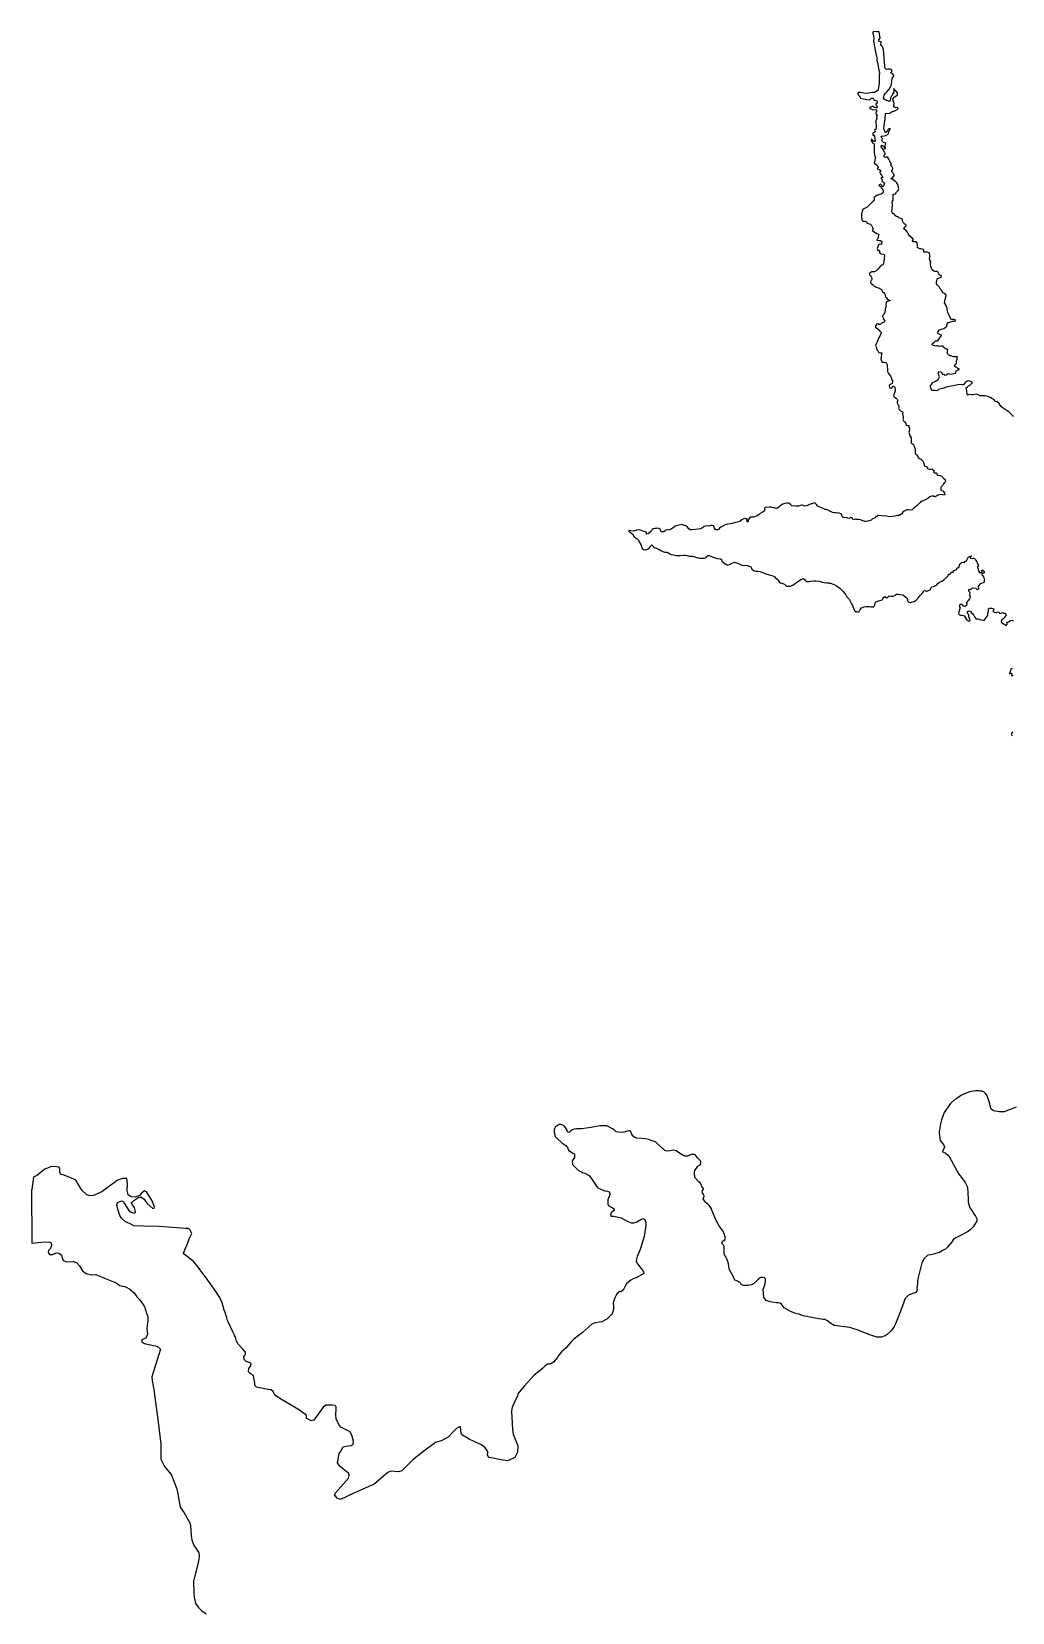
# Model space of a CAD drawing. Header units: inches. Extents: x 1341578 to 1502124, y 557203 to 748561.
# Drawn here: x 1490109 to 1492947, y 612898 to 617477 of the extents above; entities that cross this region are included whole.
import ezdxf

# ---------------------------------------------------------------- set-up
doc = ezdxf.new("R2010")
doc.units = ezdxf.units.IN
doc.header["$MEASUREMENT"] = 0
doc.layers.add('Zipcode', color=7, linetype='Continuous')

msp = doc.modelspace()

# ---------------------------------------------------------------- linework, layer by layer
at = {"layer": 'Zipcode'}
for points in [[(1492951, 616361.8), (1492942.8, 616370), (1492937.3, 616375.2), (1492932.5, 616378.8), (1492921.1, 616386), (1492916, 616390.3), (1492912.1, 616394.9), (1492909.3, 616399.6), (1492903.5, 616404.1), (1492899, 616405.5), (1492893.7, 616411), (1492888, 616414.2), (1492884.4, 616417.1), (1492876.2, 616420.2), (1492868.5, 616421.6), (1492864.8, 616422.1), (1492860.3, 616421.7), (1492855.8, 616421.8), (1492853.6, 616421.9), (1492852.9, 616422), (1492851, 616423.7), (1492844, 616426.2), (1492843.9, 616426.3), (1492843.4, 616426.2), (1492833.3, 616424.9), (1492829.9, 616424.8), (1492826.7, 616425.9), (1492820.7, 616424.4), (1492818, 616423.5), (1492817.3, 616426.1), (1492817.3, 616426.2), (1492817, 616427.1), (1492815.8, 616435.2), (1492815.6, 616436.3), (1492813.9, 616444.7), (1492813.7, 616445.4), (1492817.1, 616448.3), (1492820.2, 616450.5), (1492824.3, 616452.6), (1492826.9, 616455.6), (1492828.3, 616456.2), (1492831.5, 616457.7), (1492831.3, 616460.8), (1492829.1, 616462.1), (1492824, 616464.3), (1492822.7, 616464.5), (1492818.3, 616465.2), (1492818.2, 616465.2), (1492814.2, 616463.2), (1492810, 616459.5), (1492809.4, 616458.8), (1492805.8, 616454.1), (1492802.3, 616453.7), (1492793.4, 616454.4), (1492777.1, 616451), (1492765.3, 616448.6), (1492755.4, 616446.6), (1492748.7, 616444.3), (1492741.7, 616441.9), (1492734, 616439.8), (1492732.8, 616437.9), (1492729, 616436.5), (1492723.8, 616437.2), (1492720.9, 616437.6), (1492717.2, 616436.9), (1492715.5, 616436.9), (1492714.2, 616436.9), (1492712.3, 616442), (1492710, 616447.7), (1492710.7, 616451.6), (1492713.1, 616455), (1492716.2, 616459.3), (1492716.9, 616460.3), (1492723.3, 616463.5), (1492732.4, 616469.4), (1492734, 616471.2), (1492736.1, 616476.7), (1492734.1, 616482.7), (1492733, 616486.4), (1492733.2, 616489.6), (1492735.9, 616492), (1492742.4, 616490.5), (1492744, 616485.9), (1492744.8, 616483.2), (1492748.8, 616484.2), (1492751.9, 616481.4), (1492756, 616482.3), (1492758.8, 616484.8), (1492762.6, 616486.2), (1492765.8, 616485.1), (1492766.4, 616485), (1492773.4, 616485.1), (1492783.3, 616487.2), (1492783.8, 616490.7), (1492784.7, 616494.2), (1492790.3, 616496.9), (1492793.2, 616498), (1492793.3, 616499.5), (1492793.3, 616499.7), (1492790.6, 616499.9), (1492788.9, 616501.5), (1492788.6, 616503.1), (1492783.8, 616504.7), (1492779.9, 616507.7), (1492782.3, 616512.5), (1492785.8, 616514.8), (1492786.1, 616517), (1492785.7, 616522.3), (1492787.3, 616527.7), (1492788.1, 616534.1), (1492788.2, 616535), (1492786.9, 616535), (1492776.8, 616534.7), (1492769, 616537.3), (1492766.6, 616538.1), (1492766, 616538.3), (1492762.8, 616539.8), (1492762, 616541.6), (1492759.2, 616545.7), (1492758.6, 616547.5), (1492758.7, 616547.8), (1492759.2, 616549.8), (1492759.4, 616550.8), (1492760.3, 616556.3), (1492757.6, 616557.4), (1492757.1, 616557.6), (1492753.6, 616558.4), (1492750.3, 616562), (1492748.2, 616565.2), (1492744.9, 616566), (1492742.2, 616566), (1492741.4, 616565.7), (1492737.7, 616564.4), (1492734.1, 616565.9), (1492731, 616566.5), (1492727.5, 616566.6), (1492724.8, 616565.6), (1492722.6, 616566.3), (1492719.6, 616567.9), (1492714.9, 616569.5), (1492715.9, 616573), (1492719.9, 616576), (1492723, 616579.6), (1492724.4, 616581.2), (1492732, 616581.4), (1492734.1, 616586), (1492736.7, 616589.2), (1492739.6, 616592.3), (1492740.6, 616593.7), (1492742.5, 616596.5), (1492742.5, 616597.7), (1492737.7, 616599.6), (1492732.2, 616601), (1492731.3, 616603.5), (1492733.1, 616608.6), (1492736.7, 616612.9), (1492742.5, 616615.4), (1492748.7, 616617.2), (1492753.3, 616620.1), (1492756.3, 616621.3), (1492758.2, 616624.5), (1492758.7, 616630), (1492759.6, 616632.9), (1492759.8, 616633.6), (1492761.8, 616634), (1492764, 616634.4), (1492769.4, 616635.9), (1492773.9, 616638), (1492780.7, 616638), (1492783.1, 616638.8), (1492783.3, 616641.2), (1492777.6, 616643), (1492772.1, 616642.6), (1492769.5, 616643.5), (1492767.4, 616649), (1492763.4, 616657.6), (1492760.6, 616663.1), (1492759.5, 616667.1), (1492758.7, 616672.9), (1492758.8, 616676), (1492757.2, 616680.7), (1492756.1, 616683.2), (1492751, 616691.2), (1492751.8, 616695.9), (1492753.2, 616701.8), (1492755.3, 616708.5), (1492755.6, 616711.4), (1492755.7, 616713.1), (1492755, 616714.1), (1492751.7, 616718.1), (1492750.5, 616718.6), (1492745.6, 616720.7), (1492742.9, 616726.6), (1492738.7, 616732.2), (1492735.5, 616737.1), (1492734, 616738.5), (1492732.4, 616740.1), (1492729.9, 616742.9), (1492727.4, 616746.1), (1492727.6, 616748.9), (1492727.9, 616751), (1492728.1, 616752.7), (1492728.5, 616754.5), (1492729.4, 616759.8), (1492730.3, 616761.4), (1492732.6, 616762.3), (1492733.5, 616762.6), (1492738.2, 616764.6), (1492742.2, 616767), (1492741.1, 616769.9), (1492737.8, 616771.4), (1492736.6, 616772.1), (1492735.9, 616772.5), (1492734.7, 616774.2), (1492733.2, 616777.2), (1492731.5, 616780.6), (1492729.6, 616782.2), (1492726.6, 616782.1), (1492722.8, 616781.9), (1492719.4, 616783.6), (1492715.7, 616786.7), (1492713.2, 616791.8), (1492711.3, 616797.1), (1492710.7, 616800.9), (1492710.9, 616805.2), (1492711.6, 616809.9), (1492709.7, 616812.8), (1492707.9, 616818.2), (1492708.8, 616823.3), (1492708.3, 616830.5), (1492708, 616833.9), (1492706.6, 616836), (1492706.3, 616836.1), (1492701.4, 616837.8), (1492696.1, 616837.7), (1492692.4, 616838.1), (1492691.4, 616839.1), (1492690.9, 616842.8), (1492690.4, 616846), (1492682.6, 616847.3), (1492679.2, 616847.9), (1492676.7, 616848.2), (1492675.2, 616850.3), (1492672.9, 616851.3), (1492673, 616855.8), (1492671.5, 616864.8), (1492668, 616868), (1492664, 616867.6), (1492660.7, 616867.5), (1492657.9, 616870.7), (1492659.5, 616874), (1492660.9, 616874.9), (1492657.9, 616877.3), (1492651.1, 616884.1), (1492648.5, 616886.8), (1492646.4, 616890), (1492645.9, 616891), (1492643.4, 616896.2), (1492638, 616902.6), (1492637.9, 616902.6), (1492635.7, 616903.2), (1492634.3, 616904.7), (1492633.7, 616907.1), (1492634.9, 616908.4), (1492637.5, 616911.4), (1492639.6, 616914.5), (1492639.1, 616916.9), (1492636.2, 616919.5), (1492633.5, 616922), (1492631, 616923.9), (1492629.4, 616927.6), (1492629.1, 616932), (1492629, 616933.1), (1492626.5, 616934.6), (1492623.8, 616935.6), (1492621.7, 616936.5), (1492618, 616937.2), (1492616.5, 616940.6), (1492612.3, 616940.8), (1492609.2, 616943.2), (1492607.5, 616946.5), (1492606.6, 616948.2), (1492604.1, 616948.6), (1492602.2, 616948.9), (1492600.2, 616951.6), (1492598.5, 616955.7), (1492599.7, 616961.6), (1492600.1, 616975.7), (1492599.1, 616984.2), (1492602.1, 616988.2), (1492602.6, 616988.9), (1492602.8, 616991.2), (1492602.3, 616995.2), (1492602, 616997.7), (1492602.6, 617005.8), (1492603, 617005.8), (1492608.9, 617006.5), (1492611.2, 617009.8), (1492612.4, 617011.3), (1492616.6, 617017), (1492617.7, 617019.7), (1492618.6, 617022), (1492617.8, 617025.6), (1492615.8, 617034), (1492612.8, 617038.5), (1492609.8, 617041.3), (1492607.7, 617044), (1492603.4, 617048), (1492599.8, 617049.3), (1492598.2, 617049.6), (1492596.8, 617050), (1492596.4, 617051.8), (1492598.4, 617052.9), (1492601.5, 617054.5), (1492605.5, 617059.7), (1492605.4, 617062.5), (1492603.1, 617063.9), (1492601, 617067.8), (1492599.5, 617069.8), (1492598.9, 617070.7), (1492598.8, 617074), (1492600.4, 617076.9), (1492601.3, 617081), (1492599.2, 617085), (1492596.5, 617088), (1492594.7, 617090), (1492596, 617091.2), (1492597.8, 617093.1), (1492596.1, 617095.9), (1492594.9, 617097.4), (1492592.9, 617100.2), (1492592.4, 617101.4), (1492590, 617107.4), (1492586.5, 617111.9), (1492584.2, 617113.6), (1492582.3, 617113.4), (1492582.2, 617113.4), (1492580.7, 617112), (1492577.8, 617112.8), (1492576.5, 617114.2), (1492576.6, 617116), (1492576.7, 617117.2), (1492579.3, 617123.6), (1492578.7, 617127.2), (1492576.5, 617128.6), (1492575.5, 617131.5), (1492573, 617135.2), (1492570.3, 617139.4), (1492567.2, 617142.6), (1492568.7, 617147.6), (1492571.5, 617147.3), (1492577.6, 617143.4), (1492576.8, 617138.6), (1492577.4, 617137.2), (1492580, 617139.4), (1492579.6, 617146), (1492581.6, 617153.7), (1492574.4, 617155.6), (1492571.4, 617158.1), (1492569, 617161.5), (1492569.9, 617162.8), (1492571.7, 617166.4), (1492570.3, 617167), (1492569.3, 617169.4), (1492568.1, 617173.8), (1492577.5, 617174.9), (1492580.5, 617175.5), (1492586.2, 617178.8), (1492589.1, 617181.7), (1492590, 617186.2), (1492594.2, 617195.9), (1492590, 617195), (1492587.2, 617192.7), (1492585.9, 617188.9), (1492583.1, 617186.5), (1492580.8, 617184.2), (1492579.7, 617184.3), (1492578, 617188.9), (1492575.2, 617195.1), (1492576, 617205.1), (1492579.5, 617224.6), (1492580.4, 617239.5), (1492584.5, 617240.5), (1492591.6, 617239.5), (1492594, 617240.2), (1492596.2, 617243.3), (1492601.7, 617246.6), (1492605.1, 617246.8), (1492609.4, 617247.9), (1492615.5, 617252.4), (1492617, 617255.1), (1492615.2, 617257.1), (1492610.5, 617256.4), (1492606.4, 617257.6), (1492603.1, 617260.3), (1492604.1, 617263.9), (1492605.2, 617269), (1492604.8, 617273.3), (1492602.8, 617276.5), (1492601.4, 617280.7), (1492605.2, 617286.7), (1492609.7, 617290.1), (1492614.6, 617294), (1492615, 617299.5), (1492611.4, 617304.7), (1492603.6, 617311.7), (1492603.9, 617306), (1492604.2, 617301.5), (1492600.9, 617296.2), (1492599.5, 617291.4), (1492596.7, 617288.5), (1492595.1, 617283.1), (1492593.4, 617278), (1492592, 617275.8), (1492589, 617274.5), (1492586.1, 617276.8), (1492583.2, 617277.7), (1492578.9, 617278.7), (1492576.4, 617281.1), (1492574.3, 617283.8), (1492575.2, 617288.3), (1492576.8, 617293), (1492579.7, 617297.6), (1492584.7, 617303.5), (1492591.1, 617309.9), (1492596.5, 617321.1), (1492598.7, 617332.7), (1492599.7, 617340.5), (1492603.9, 617347.9), (1492604.2, 617350), (1492601.8, 617353.3), (1492598.9, 617355.4), (1492595.8, 617357.8), (1492596, 617358.6), (1492598.3, 617360.8), (1492599.3, 617362.9), (1492597.2, 617366.2), (1492594.1, 617367.9), (1492593.3, 617367.9), (1492590.2, 617368), (1492587.3, 617368), (1492583.2, 617367.4), (1492580.9, 617367.7), (1492579.6, 617369.9), (1492578.4, 617377.7), (1492576.1, 617399.3), (1492575.5, 617415.4), (1492574.1, 617424.2), (1492572.2, 617431), (1492570.5, 617434.5), (1492568.5, 617436.1), (1492566.7, 617437.7), (1492566.8, 617442.9), (1492568.5, 617447.1), (1492562.2, 617448.6), (1492560.6, 617449.2), (1492561.1, 617453.1), (1492564.7, 617458.1), (1492564.2, 617464.1), (1492561.8, 617476.4), (1492555.2, 617476.6), (1492546.8, 617476.8), (1492544.8, 617475.7), (1492543.3, 617473), (1492543.9, 617471.6), (1492544.2, 617468.1), (1492545.6, 617463.6), (1492546.1, 617458.1), (1492545.8, 617450.4), (1492549.2, 617428.3), (1492552.6, 617413.7), (1492555.4, 617400.9), (1492556, 617398.6), (1492555.5, 617396.6), (1492555, 617393), (1492556.7, 617386.9), (1492561.5, 617360.6), (1492563.4, 617356), (1492562.3, 617352.7), (1492561.8, 617346.8), (1492561.7, 617340.6), (1492561.7, 617327.1), (1492560.2, 617317), (1492560, 617316), (1492558.8, 617309.4), (1492555.9, 617305), (1492548.6, 617300.5), (1492542, 617300), (1492525.3, 617297.4), (1492517.9, 617298.9), (1492508.1, 617300.8), (1492501.7, 617300.9), (1492500.4, 617297.9), (1492499.7, 617296.1), (1492501.6, 617293), (1492504.5, 617291.2), (1492507.2, 617286.1), (1492508.1, 617283.8), (1492516.5, 617281.6), (1492521.9, 617281.3), (1492525, 617279.8), (1492534.6, 617279.1), (1492535.9, 617279.9), (1492539.3, 617284.3), (1492543.8, 617283.9), (1492545.1, 617281.6), (1492546.8, 617278.2), (1492548.8, 617278.1), (1492555.2, 617276.1), (1492556.5, 617274.2), (1492556.1, 617269.9), (1492552.5, 617267.7), (1492552.6, 617264.4), (1492554.9, 617261.6), (1492556.4, 617258.7), (1492554.6, 617256.2), (1492551.7, 617256.3), (1492548.2, 617257), (1492543.5, 617259.4), (1492541.3, 617260.6), (1492539.5, 617258.9), (1492537.5, 617257.6), (1492535, 617257.7), (1492533.8, 617255.6), (1492534.6, 617254.3), (1492537.4, 617253.2), (1492541.9, 617251), (1492545.1, 617250.3), (1492550, 617251.2), (1492554.7, 617249.8), (1492554.1, 617246), (1492552.2, 617241.7), (1492553.4, 617236.6), (1492554.8, 617236.3), (1492556.1, 617233.2), (1492554.3, 617231.9), (1492554.7, 617228.6), (1492554, 617227), (1492554.2, 617224.4), (1492553.9, 617221.3), (1492552.7, 617219.6), (1492552.2, 617212.3), (1492553.2, 617205.2), (1492553.1, 617199), (1492552.1, 617193.4), (1492550.2, 617193.6), (1492549, 617193), (1492548.1, 617190.1), (1492549.3, 617188.9), (1492550.5, 617187.6), (1492550, 617186.3), (1492547.6, 617185), (1492546, 617183.2), (1492543.2, 617182.4), (1492543.6, 617176.9), (1492546.1, 617177.3), (1492547.9, 617174.3), (1492549.5, 617167.5), (1492550.6, 617159.9), (1492549.3, 617158.2), (1492545.2, 617158.3), (1492544.9, 617160.4), (1492539.6, 617166), (1492538.6, 617160.6), (1492538.4, 617159.3), (1492540.9, 617159.7), (1492542.8, 617155.4), (1492543.8, 617153.3), (1492546.2, 617152.5), (1492547.3, 617148), (1492547.1, 617142.5), (1492547, 617134.7), (1492547.1, 617124.7), (1492548.3, 617120.5), (1492549, 617116.4), (1492551.2, 617110.1), (1492550.1, 617107.9), (1492548.9, 617106), (1492548.9, 617102.2), (1492547.9, 617099.6), (1492547.6, 617098.8), (1492548.4, 617095.7), (1492553.7, 617090.6), (1492557.7, 617086.8), (1492558.5, 617084.1), (1492558.5, 617081.8), (1492556.3, 617080.4), (1492556.8, 617079.5), (1492557.8, 617078.7), (1492562.1, 617077.6), (1492563.1, 617077.4), (1492566.4, 617071.5), (1492563.9, 617070.6), (1492564, 617068.8), (1492565.3, 617064.7), (1492567.6, 617062.1), (1492571, 617059), (1492572.7, 617055.5), (1492570.6, 617053.9), (1492568, 617053.9), (1492567.2, 617051.6), (1492570.1, 617048.5), (1492569.5, 617043.1), (1492573.3, 617041.6), (1492576.9, 617037.6), (1492575.4, 617031.7), (1492574.1, 617028.8), (1492572.5, 617027.2), (1492569.8, 617030.6), (1492565.8, 617034.9), (1492560.9, 617032.9), (1492561.4, 617030.6), (1492565.1, 617029.1), (1492567, 617026.9), (1492569.1, 617023), (1492572.9, 617018.6), (1492573.4, 617015.8), (1492574.2, 617013.8), (1492573.1, 617011.6), (1492570.3, 617008), (1492567.5, 617005.7), (1492563.7, 617005.4), (1492557.9, 617003), (1492557.1, 617002.6), (1492548.9, 616998), (1492546.9, 616995.1), (1492547.3, 616993.2), (1492547.7, 616991.5), (1492547.4, 616988.4), (1492546.6, 616986.3), (1492543.9, 616984.7), (1492539.7, 616981.3), (1492534, 616975.1), (1492527.2, 616968.7), (1492525.4, 616967.1), (1492523, 616966), (1492514, 616961.9), (1492513.8, 616958.5), (1492513.7, 616956.8), (1492513, 616956.2), (1492512.6, 616955.8), (1492511.4, 616953.4), (1492510.8, 616949.4), (1492510.8, 616949.1), (1492511.2, 616939.3), (1492511.8, 616932.9), (1492512.5, 616929.1), (1492512.7, 616928.3), (1492515.1, 616927.9), (1492517.6, 616928), (1492521.3, 616928.1), (1492525, 616926.1), (1492526.5, 616923.6), (1492530.4, 616921.4), (1492533.1, 616920.4), (1492536.8, 616919.3), (1492538.5, 616916.7), (1492543, 616909.6), (1492544.3, 616904.4), (1492543.3, 616902.8), (1492542.8, 616902.1), (1492542.6, 616900.1), (1492543.1, 616898.4), (1492545, 616897.8), (1492545.8, 616897.5), (1492549.9, 616894.9), (1492554.7, 616892.3), (1492559.5, 616890.5), (1492560.4, 616886), (1492559.3, 616882.1), (1492559.1, 616881.5), (1492558.8, 616880.9), (1492557.1, 616877), (1492555.8, 616874.2), (1492555.6, 616874), (1492556.5, 616872), (1492560.1, 616872.5), (1492562.4, 616872), (1492565.7, 616871.4), (1492569.4, 616868.5), (1492568.7, 616864.3), (1492568.3, 616861.5), (1492565.5, 616860.2), (1492563.7, 616861), (1492559.7, 616859), (1492557.7, 616853.2), (1492556.3, 616848.1), (1492557.7, 616842.5), (1492559.9, 616843.1), (1492561.2, 616843.4), (1492564.1, 616840.4), (1492563.1, 616838.7), (1492562.4, 616837.7), (1492563.9, 616834.7), (1492567.7, 616832.9), (1492573.8, 616832.5), (1492577.2, 616830.4), (1492577.6, 616828), (1492576.5, 616819.3), (1492575.5, 616812), (1492574.7, 616805.3), (1492572.7, 616801.1), (1492569.7, 616800.1), (1492564.5, 616796.9), (1492564.4, 616796.9), (1492558.2, 616788.3), (1492558, 616788), (1492554.8, 616785.2), (1492548.8, 616781.1), (1492545.7, 616781), (1492540.6, 616781.1), (1492536.2, 616777.8), (1492535.3, 616777.4), (1492532.5, 616776.2), (1492533.6, 616772.7), (1492535.2, 616771.8), (1492536.9, 616770.8), (1492538.5, 616766.3), (1492540.3, 616762.6), (1492540.6, 616759.2), (1492539.6, 616757.3), (1492538, 616754.5), (1492536.5, 616751.4), (1492536.7, 616751), (1492539.1, 616746.8), (1492542.9, 616744.4), (1492544.8, 616743.1), (1492546, 616741.6), (1492546.4, 616741.1), (1492547.5, 616739.8), (1492551, 616737.4), (1492557.1, 616735.9), (1492561.9, 616733.5), (1492568.9, 616729.4), (1492570.8, 616725), (1492571.4, 616722.4), (1492573.8, 616721.4), (1492575.5, 616720.7), (1492577.5, 616718.1), (1492578.9, 616713.9), (1492579.2, 616712), (1492579.9, 616708.4), (1492583, 616705.4), (1492586.2, 616700.6), (1492590.1, 616700.1), (1492593.6, 616699.3), (1492593.8, 616697.9), (1492585.7, 616694.6), (1492585.4, 616694.5), (1492581.9, 616692.4), (1492581.7, 616691), (1492581.6, 616690.1), (1492581.3, 616688.2), (1492581.5, 616686), (1492581.9, 616682.4), (1492579.8, 616676.6), (1492578.8, 616673.4), (1492578.9, 616668.6), (1492578.5, 616663.9), (1492575, 616657.7), (1492572, 616653.1), (1492572.9, 616649.3), (1492573.1, 616646.3), (1492575, 616642.8), (1492576, 616641.9), (1492578, 616640.3), (1492576.6, 616635.3), (1492573.5, 616634.4), (1492570.4, 616633.1), (1492567.3, 616630.4), (1492563.5, 616628.6), (1492560.8, 616628.6), (1492557.7, 616630.8), (1492557, 616631.3), (1492555.4, 616629.7), (1492553.9, 616628.2), (1492553.5, 616627.8), (1492550.8, 616624.3), (1492551.2, 616620.8), (1492555.5, 616617.6), (1492556.3, 616617.1), (1492559.1, 616615.1), (1492561.7, 616611.5), (1492564.9, 616608.7), (1492567.4, 616606.7), (1492567.2, 616604.2), (1492564.1, 616594.3), (1492560.4, 616588.5), (1492556, 616578.4), (1492553, 616572.8), (1492551.7, 616567.9), (1492553.1, 616563.4), (1492553.9, 616558.5), (1492556, 616554), (1492558.9, 616551.3), (1492559.6, 616546.9), (1492564.3, 616546.7), (1492569.4, 616546.4), (1492568.9, 616542.8), (1492568.1, 616535.2), (1492567.9, 616533.9), (1492567.1, 616529), (1492568.3, 616523.4), (1492570.7, 616519.5), (1492576.1, 616519.1), (1492580.8, 616518.1), (1492583.5, 616515.1), (1492584.9, 616511.2), (1492585.5, 616507.3), (1492586, 616500.5), (1492586.3, 616491.9), (1492588.6, 616486.6), (1492592.4, 616481.7), (1492595.7, 616477.4), (1492598.2, 616468.1), (1492600.5, 616465.4), (1492600.1, 616461.4), (1492599.2, 616457.9), (1492595.7, 616455.9), (1492592.1, 616454), (1492590.6, 616450.6), (1492591.6, 616446.9), (1492593.2, 616444.9), (1492596.3, 616444), (1492599.1, 616446.2), (1492601, 616449.1), (1492601.3, 616449.6), (1492604.8, 616449.8), (1492607, 616446.8), (1492607.9, 616439.5), (1492608.4, 616435.6), (1492606.7, 616430.8), (1492604.1, 616424.9), (1492603.7, 616421.2), (1492606, 616417.6), (1492610.7, 616414.9), (1492613.8, 616412.2), (1492615.3, 616410), (1492614.4, 616401.3), (1492614.9, 616398), (1492618.3, 616395.1), (1492619.1, 616391.5), (1492618.5, 616388.2), (1492617.9, 616386), (1492619.4, 616382), (1492620.6, 616380.9), (1492624, 616378.8), (1492629.6, 616375.7), (1492630.6, 616375.1), (1492629.7, 616369.5), (1492631.1, 616361.1), (1492631.8, 616357), (1492631.2, 616355.5), (1492630.1, 616353), (1492632.5, 616349.6), (1492634.7, 616347.9), (1492636.6, 616346.5), (1492639.1, 616342.1), (1492639.5, 616338.8), (1492639.8, 616337), (1492641.2, 616336.7), (1492644.8, 616336), (1492648.3, 616336.3), (1492648.1, 616335.1), (1492647.1, 616333.4), (1492648.9, 616330.3), (1492650, 616325.2), (1492648.8, 616318.9), (1492648.1, 616315.3), (1492648.4, 616313.3), (1492649.7, 616311.1), (1492649.9, 616308.2), (1492651.7, 616305.2), (1492654.9, 616300.3), (1492654.4, 616296.5), (1492654.9, 616287.8), (1492654.5, 616285.7), (1492657.2, 616282.5), (1492661.6, 616281.3), (1492661.9, 616277.3), (1492665.2, 616270.3), (1492665.7, 616265.6), (1492666.3, 616260.1), (1492665.7, 616257.2), (1492666.2, 616254.5), (1492669.6, 616252.1), (1492670.9, 616250), (1492674, 616246.1), (1492675, 616243.3), (1492675.1, 616242.9), (1492680.1, 616239.3), (1492684.1, 616237.2), (1492685.5, 616235.8), (1492689.7, 616231.7), (1492692.7, 616219.2), (1492695.1, 616218.3), (1492698, 616217.3), (1492701.3, 616215), (1492701.2, 616213), (1492701.2, 616211.5), (1492707.9, 616209.8), (1492708.2, 616209.7), (1492710.8, 616209.6), (1492714.5, 616210), (1492717.9, 616206.7), (1492720.3, 616206.1), (1492722.1, 616204.3), (1492720.5, 616202.7), (1492718.9, 616201), (1492721.4, 616198.6), (1492723.7, 616199.1), (1492725.3, 616199.1), (1492726.5, 616199.1), (1492728.9, 616197.1), (1492729, 616195.3), (1492729.1, 616194.3), (1492730.9, 616192.2), (1492732.3, 616191.6), (1492737.1, 616191.3), (1492738.4, 616191.2), (1492742.7, 616189.3), (1492746.5, 616185.7), (1492749.5, 616182.3), (1492753, 616179.2), (1492753.2, 616177.5), (1492753.4, 616176.1), (1492753.4, 616174.7), (1492752.3, 616171.2), (1492750.4, 616169.9), (1492748.3, 616166.9), (1492746.9, 616164.1), (1492740.7, 616157.4), (1492740.3, 616149.3), (1492742.6, 616147.5), (1492746.9, 616145.7), (1492749, 616142.6), (1492751.1, 616139.6), (1492752.1, 616135.8), (1492750.7, 616133.8), (1492745.4, 616134.8), (1492740.5, 616135.8), (1492734.3, 616134.6), (1492733.3, 616134.4), (1492729.5, 616133.3), (1492724.9, 616129.4), (1492721.8, 616130.1), (1492720.2, 616130.4), (1492718.2, 616131.9), (1492715.1, 616131.4), (1492713.4, 616131.1), (1492708.3, 616128.9), (1492702.8, 616124.8), (1492693.5, 616119.5), (1492686.7, 616117), (1492682.4, 616115.5), (1492680.2, 616113.3), (1492671.5, 616104.5), (1492662.4, 616096.6), (1492657.6, 616091.2), (1492652.2, 616090.5), (1492647.1, 616091.5), (1492642.3, 616091.5), (1492633.8, 616088), (1492629.9, 616084.7), (1492627.3, 616079.8), (1492619.9, 616075.5), (1492617.1, 616075.5), (1492614.8, 616075.2), (1492606.8, 616072.9), (1492592.2, 616071.6), (1492583.9, 616073.1), (1492583.6, 616073.1), (1492583.5, 616073.1), (1492568.5, 616074.6), (1492557.9, 616075), (1492550, 616068.4), (1492541.9, 616064.2), (1492538.3, 616061.3), (1492529.1, 616059), (1492522.8, 616057.7), (1492520.7, 616057.6), (1492517.5, 616058.5), (1492510.2, 616061.8), (1492507.5, 616063), (1492502.1, 616063.3), (1492499.7, 616063.4), (1492495, 616063.8), (1492492.8, 616064.3), (1492486.9, 616062.9), (1492484.5, 616066.5), (1492481.9, 616068.8), (1492478.9, 616069.8), (1492477.3, 616067.9), (1492475.2, 616066.7), (1492471.5, 616067.2), (1492468.5, 616068.4), (1492459.6, 616069), (1492456.6, 616069.7), (1492454.7, 616073.1), (1492453.1, 616079), (1492453, 616079.5), (1492446.3, 616081.6), (1492445.9, 616081.6), (1492437.2, 616082.6), (1492432.2, 616083.1), (1492427.8, 616084.2), (1492423.2, 616085.5), (1492418.9, 616087.4), (1492418, 616088.1), (1492416, 616089.7), (1492411.6, 616092.1), (1492409.3, 616092.8), (1492405.5, 616092.8), (1492397.8, 616096.9), (1492388.6, 616100.2), (1492382.6, 616103), (1492382.1, 616103.9), (1492380.4, 616107.4), (1492376.9, 616111.3), (1492373.5, 616111.9), (1492367.5, 616109), (1492365, 616108.8), (1492360.2, 616106.7), (1492357.4, 616105.5), (1492351.4, 616103.2), (1492345, 616102.5), (1492341.9, 616104), (1492338.9, 616105.4), (1492336.9, 616104.9), (1492328.2, 616102.6), (1492319.6, 616102), (1492309.1, 616102.9), (1492305.9, 616106), (1492303.7, 616109.7), (1492299.6, 616110.9), (1492294.1, 616110.6), (1492287.7, 616109.5), (1492283.3, 616108), (1492278.5, 616104.9), (1492273.4, 616101.7), (1492267.6, 616096.5), (1492263.4, 616095.2), (1492263.4, 616095.2), (1492257.8, 616097.7), (1492256.3, 616097.9), (1492251.6, 616098.6), (1492249.9, 616098.9), (1492245.1, 616099.5), (1492238.4, 616098.1), (1492233.1, 616099), (1492230.2, 616096.9), (1492230.4, 616095.5), (1492230.8, 616093.8), (1492228.6, 616088), (1492224.4, 616085), (1492217.6, 616081.2), (1492213.8, 616076.9), (1492208.6, 616073.9), (1492199.4, 616070.6), (1492195, 616070.2), (1492191.7, 616070.8), (1492189.7, 616070.8), (1492187.7, 616069.6), (1492184.4, 616065), (1492181.3, 616063.8), (1492182.9, 616059.2), (1492183, 616057.5), (1492180.6, 616055.8), (1492177.6, 616065.2), (1492173.4, 616066.4), (1492170.1, 616065.9), (1492165.1, 616063.2), (1492159.5, 616059), (1492155.9, 616056.5), (1492150.7, 616055.5), (1492145.9, 616055.2), (1492142.9, 616054.4), (1492136.8, 616052), (1492130.7, 616051.2), (1492123.2, 616050.2), (1492116.4, 616048.4), (1492108.9, 616044.4), (1492103.2, 616041.3), (1492099.8, 616038.1), (1492096.7, 616035.1), (1492094.2, 616033.7), (1492091.6, 616033.6), (1492090.4, 616034.1), (1492088.6, 616034.8), (1492084.4, 616039.5), (1492084, 616042), (1492083.8, 616043.4), (1492083.6, 616045), (1492078.7, 616046.4), (1492073.4, 616045.8), (1492068.9, 616044.1), (1492062.9, 616045.3), (1492055.1, 616043.2), (1492050.1, 616039.7), (1492044.8, 616036.2), (1492037.6, 616035.2), (1492021.3, 616033.5), (1492014.6, 616033.6), (1492011.1, 616036.8), (1492006.7, 616041.3), (1492002.3, 616045.6), (1491998.8, 616046.1), (1491997.9, 616046.2), (1491992.1, 616049.3), (1491983.4, 616047.4), (1491977.7, 616046.1), (1491971.6, 616044), (1491966, 616039.2), (1491961.2, 616036.6), (1491955, 616034), (1491951.3, 616032.7), (1491946.3, 616033.3), (1491943.3, 616032.9), (1491942.1, 616030.6), (1491938.4, 616027.9), (1491932.3, 616027.6), (1491930.4, 616030), (1491928.9, 616034.8), (1491926.9, 616035.9), (1491924.6, 616037.3), (1491918.4, 616038.1), (1491916, 616037.9), (1491912.2, 616037.6), (1491907.7, 616037), (1491904.7, 616035.2), (1491903.8, 616032.8), (1491903.2, 616030.9), (1491901, 616029.1), (1491892.9, 616022.5), (1491888.5, 616021.6), (1491888.5, 616026.8), (1491886.3, 616028.3), (1491881, 616029.2), (1491875.9, 616030.9), (1491871.2, 616032.4), (1491866.5, 616034), (1491859.5, 616033.1), (1491857.7, 616032.1), (1491851.3, 616030.3), (1491843.8, 616030.8), (1491838.9, 616031.3), (1491837.6, 616031.4), (1491837.6, 616031.3), (1491837.4, 616030), (1491841.1, 616026.6), (1491846.4, 616023), (1491848.1, 616020.9), (1491853.1, 616013.5), (1491856.1, 616011.3), (1491861, 616007.4), (1491864.9, 616003.9), (1491868.2, 615997.2), (1491871.9, 615991.2), (1491873, 615988.6), (1491874.4, 615985.1), (1491876.3, 615979.6), (1491881.1, 615977.1), (1491885.5, 615976), (1491886.8, 615976.2), (1491888.8, 615976.5), (1491893.9, 615978.5), (1491901.3, 615986.4), (1491903, 615990.6), (1491905.1, 615990), (1491906.7, 615986.2), (1491910.1, 615982.2), (1491912.5, 615981.7), (1491918.2, 615981), (1491921.7, 615978.9), (1491924.4, 615977.1), (1491925.8, 615976.3), (1491930.4, 615974), (1491935.4, 615971.1), (1491941.8, 615969), (1491947.2, 615969.2), (1491949.8, 615968.1), (1491954, 615965.6), (1491960, 615962.4), (1491967, 615961.3), (1491974.7, 615959.7), (1491985.7, 615959.1), (1491995.1, 615960.8), (1491999.9, 615960.8), (1492005, 615959.6), (1492012.1, 615957.1), (1492015.8, 615957.5), (1492021.2, 615957.8), (1492025.7, 615956.1), (1492033.6, 615953.6), (1492034.8, 615953.3), (1492041.5, 615951.7), (1492055.7, 615951.7), (1492061.5, 615953.7), (1492062.8, 615956.6), (1492066.1, 615959.8), (1492069.6, 615959.5), (1492074.5, 615957.3), (1492080.4, 615954.7), (1492088, 615952.4), (1492089.5, 615952), (1492093.1, 615951.1), (1492102.2, 615949.7), (1492105.1, 615948.1), (1492106.3, 615944.2), (1492106.5, 615943.3), (1492113.4, 615937.6), (1492113.5, 615937.5), (1492118.3, 615933.9), (1492120.3, 615932.7), (1492121.8, 615932), (1492125.9, 615932.7), (1492130.3, 615934.2), (1492131.8, 615934.9), (1492134.4, 615936), (1492138.1, 615937.8), (1492138.4, 615938), (1492142.8, 615939.6), (1492148.5, 615937.7), (1492156.3, 615934.9), (1492162.2, 615932.7), (1492168.2, 615930.5), (1492174.3, 615931), (1492174.7, 615931), (1492181.4, 615930.6), (1492184.5, 615928.9), (1492187.2, 615927.3), (1492190, 615926.3), (1492192.7, 615922.5), (1492193.1, 615920.1), (1492196.2, 615917.6), (1492198.9, 615916), (1492200.7, 615915), (1492204.7, 615913.8), (1492206.5, 615913.9), (1492210.5, 615914), (1492216.1, 615912.7), (1492222.5, 615911.1), (1492233.5, 615905.8), (1492254.2, 615900.1), (1492260.1, 615897.3), (1492262.3, 615894.7), (1492265.7, 615892.2), (1492270.2, 615887.5), (1492270.7, 615886.4), (1492272.1, 615883.5), (1492274.8, 615880.6), (1492280.4, 615879.2), (1492287.4, 615876.1), (1492291, 615873.5), (1492294, 615870.6), (1492299, 615870.4), (1492299.9, 615870.4), (1492302.8, 615870.4), (1492304.6, 615870.4), (1492311.7, 615873.4), (1492319.5, 615879.1), (1492322.9, 615881.6), (1492335.4, 615890), (1492338.5, 615891.2), (1492342.2, 615892.3), (1492345, 615891.2), (1492349, 615886.3), (1492352.9, 615884.5), (1492358.8, 615884.5), (1492363.6, 615885.1), (1492365.4, 615885.4), (1492372.9, 615885.7), (1492378.7, 615885.6), (1492389.5, 615884.8), (1492396.6, 615882.6), (1492397.6, 615882.4), (1492402.5, 615881.2), (1492409.2, 615880.2), (1492416, 615879.8), (1492418, 615879.6), (1492420.9, 615879.5), (1492428.4, 615876), (1492437.3, 615872.8), (1492448.5, 615864.4), (1492457.4, 615854.9), (1492465.2, 615845.8), (1492468.7, 615840), (1492474.3, 615833.8), (1492475.2, 615832.8), (1492482.1, 615819.1), (1492484.4, 615814.2), (1492486.9, 615808.8), (1492488.7, 615805), (1492490.6, 615800.2), (1492491.3, 615799.1), (1492492.8, 615796.9), (1492496.3, 615796.8), (1492502, 615795.7), (1492504.3, 615797.5), (1492506.6, 615802.9), (1492511, 615807.9), (1492518.7, 615810.6), (1492524.6, 615811.7), (1492528.5, 615811.7), (1492533.8, 615811.6), (1492539.1, 615811.1), (1492544.2, 615811.1), (1492547.2, 615812.9), (1492549.2, 615816.1), (1492550.5, 615822), (1492550.9, 615822.7), (1492552.2, 615825.5), (1492557.3, 615827.2), (1492560.6, 615828.3), (1492567.9, 615829.9), (1492570.1, 615831.1), (1492571.4, 615831.8), (1492572.6, 615834.3), (1492575.1, 615838.8), (1492578.6, 615840.4), (1492582, 615837.6), (1492586.7, 615837.6), (1492588.3, 615839.3), (1492590.5, 615842.7), (1492592, 615842.7), (1492596.7, 615841.2), (1492602.6, 615841.6), (1492607.4, 615843.9), (1492609.6, 615845.4), (1492612.1, 615847), (1492616.5, 615847.6), (1492622.8, 615846.1), (1492630, 615845.2), (1492633.8, 615842.4), (1492638.6, 615838.9), (1492644.1, 615833.2), (1492644.1, 615829.7), (1492644.1, 615828.6), (1492645.6, 615825.3), (1492651.2, 615823.1), (1492655, 615824.2), (1492657.3, 615824.8), (1492663.3, 615826.2), (1492668.3, 615828.9), (1492675.3, 615837.4), (1492680.8, 615843.7), (1492686.6, 615848.9), (1492689.4, 615852.7), (1492691.2, 615856.6), (1492693.2, 615857.7), (1492697.2, 615857), (1492699.3, 615856.3), (1492700.8, 615856.5), (1492701.7, 615856.6), (1492709.1, 615860.3), (1492710.3, 615861.6), (1492710.9, 615862.9), (1492712.6, 615866.9), (1492714.7, 615868.8), (1492722.3, 615870.4), (1492725.5, 615872), (1492728.3, 615873.3), (1492729.2, 615874.7), (1492731.4, 615877.9), (1492736.2, 615881.7), (1492741.5, 615884.2), (1492744.1, 615885.4), (1492749.6, 615890), (1492753.4, 615893.8), (1492755.8, 615894.8), (1492760.5, 615899.3), (1492761.8, 615901.8), (1492762.8, 615905), (1492765.1, 615904.8), (1492766.5, 615904.8), (1492768.9, 615908.3), (1492770.5, 615910.7), (1492773, 615910.9), (1492775, 615911), (1492776.6, 615911.8), (1492777.1, 615913.1), (1492776.9, 615916.2), (1492777.9, 615916.2), (1492779.4, 615915.1), (1492780.8, 615916.6), (1492784.9, 615917.7), (1492787.6, 615922), (1492788.8, 615924.2), (1492790.9, 615924.5), (1492792, 615924.7), (1492793.3, 615927.4), (1492793.7, 615928.4), (1492794.8, 615931.5), (1492796.6, 615936.5), (1492799, 615938.3), (1492799.9, 615939), (1492806.4, 615939.8), (1492807.6, 615939.9), (1492809.6, 615940.5), (1492810, 615941.7), (1492810.2, 615942.2), (1492811.4, 615942.5), (1492813.9, 615943), (1492814.6, 615944.2), (1492820, 615955.2), (1492821.1, 615955.4), (1492822.2, 615955.5), (1492823.8, 615956.5), (1492827.2, 615958.6), (1492829.6, 615957.7), (1492827, 615955.5), (1492824.9, 615953.8), (1492826.3, 615952), (1492830.6, 615950.5), (1492834.1, 615951.7), (1492835.5, 615951.5), (1492836.9, 615951.2), (1492841, 615947.5), (1492841.8, 615945.1), (1492844.2, 615941.5), (1492845.2, 615939.3), (1492846.5, 615935.9), (1492847.6, 615932.9), (1492849.2, 615930), (1492846.1, 615926.4), (1492846.4, 615925.2), (1492847.1, 615922.5), (1492849.1, 615916.7), (1492849.8, 615914.6), (1492851.8, 615910.6), (1492854.2, 615909.9), (1492855.5, 615909.5), (1492859.8, 615912), (1492859.1, 615916.5), (1492861.4, 615917.5), (1492865.3, 615914.3), (1492867.2, 615911.9), (1492865.3, 615908.7), (1492859.4, 615905.1), (1492859, 615903.3), (1492861.3, 615901.9), (1492863.5, 615897.3), (1492863.7, 615896.9), (1492866.4, 615891.1), (1492866.2, 615887.1), (1492866.2, 615886.7), (1492866.1, 615884.5), (1492864.8, 615881.1), (1492860.2, 615879.3), (1492854.6, 615877.2), (1492849.7, 615871.1), (1492848.8, 615869.9), (1492848.9, 615869.1), (1492849.3, 615865.1), (1492849.7, 615862), (1492847.9, 615861), (1492847.5, 615860.8), (1492846.4, 615860.2), (1492842.3, 615863.3), (1492832.1, 615864.5), (1492831.1, 615864.6), (1492830.4, 615864), (1492826.9, 615861.2), (1492825.1, 615860.7), (1492823.9, 615860.4), (1492820.7, 615860.7), (1492820.5, 615857.1), (1492821.8, 615855.9), (1492823.3, 615854.4), (1492824.2, 615852.4), (1492823.6, 615846.8), (1492823.5, 615845.8), (1492824.5, 615842.7), (1492825.5, 615839.3), (1492824.2, 615835.9), (1492822.9, 615834), (1492819.1, 615828.6), (1492814.3, 615823.2), (1492814.4, 615822.7), (1492815.2, 615819.2), (1492814.7, 615814.4), (1492811, 615811.6), (1492810.1, 615811.9), (1492806.3, 615812.9), (1492802.1, 615817.2), (1492797, 615818.2), (1492794.3, 615815.7), (1492794.3, 615810.3), (1492794.6, 615810), (1492795.9, 615808.3), (1492794.8, 615801.7), (1492791.8, 615792.8), (1492792.4, 615789.9), (1492794.1, 615787.8), (1492797.4, 615786.8), (1492801.9, 615786.7), (1492805.8, 615786), (1492807.8, 615784.3), (1492808.8, 615783.4), (1492811.4, 615779), (1492814.6, 615774.2), (1492817.6, 615771.9), (1492820.5, 615770.3), (1492821.9, 615769.5), (1492824.8, 615771.6), (1492823, 615777), (1492821.4, 615782.9), (1492821.6, 615786.8), (1492819.1, 615790.5), (1492817.4, 615793.7), (1492817.4, 615796.8), (1492820.9, 615798.9), (1492826.7, 615798.4), (1492828, 615795.3), (1492827.8, 615793.8), (1492832.2, 615791.1), (1492834.7, 615787.7), (1492838.2, 615781.4), (1492840.3, 615777.6), (1492842.9, 615774.8), (1492848.2, 615775.8), (1492853.7, 615774.2), (1492856.9, 615773.5), (1492863.2, 615772.4), (1492866.3, 615771.7), (1492869.3, 615777.1), (1492871.4, 615779.7), (1492874.4, 615783.3), (1492876.2, 615787), (1492876.5, 615792.3), (1492877.8, 615795.1), (1492878.2, 615798.5), (1492878.5, 615801.1), (1492878.6, 615804.8), (1492880.9, 615806.5), (1492885.6, 615806.6), (1492888.6, 615806.6), (1492892.7, 615805.4), (1492893.3, 615804.1), (1492891.6, 615800.7), (1492890.8, 615799.1), (1492894.4, 615795.5), (1492895.8, 615795.1), (1492899.9, 615794), (1492901.2, 615794.4), (1492901.8, 615794.6), (1492902.2, 615794.9), (1492904.2, 615796.1), (1492907.3, 615795.3), (1492908.8, 615793.8), (1492910.5, 615792.1), (1492914.1, 615791.6), (1492914.8, 615792.8), (1492915.2, 615793.4), (1492920.3, 615794), (1492921.8, 615792.7), (1492925.8, 615792.3), (1492927.6, 615790.7), (1492927.8, 615790.5), (1492929.6, 615787.5), (1492926.3, 615782.9), (1492923.8, 615778.6), (1492920.6, 615775.6), (1492917.1, 615772.6), (1492914.7, 615770.4), (1492915.4, 615767.1), (1492916.7, 615764.3), (1492919.8, 615762), (1492923.9, 615760.8), (1492925.7, 615759.1), (1492926.7, 615758.2), (1492929.3, 615757), (1492932.1, 615760.7), (1492932.3, 615762.2), (1492931.6, 615765.2), (1492932.8, 615766.2), (1492935.8, 615767.5), (1492941.1, 615770.5), (1492944.4, 615771.7), (1492950.4, 615769.9)], [(1492948.1, 615631), (1492945.2, 615631.6), (1492943, 615631), (1492941.6, 615625.7), (1492940.5, 615621.8), (1492940.2, 615619.6), (1492938.5, 615617.4), (1492941.5, 615617.6), (1492944.4, 615618.1), (1492945.7, 615616.5), (1492945, 615611.6), (1492949.3, 615611.8)], [(1492948.5, 615448.5), (1492947.3, 615446.8), (1492945.1, 615443.5), (1492943.6, 615442.1), (1492945.3, 615439.5), (1492948.2, 615437.5)], [(1492958.5, 614361.7), (1492923.6, 614348.3), (1492909.9, 614348.4), (1492909.5, 614348.4), (1492904, 614348.9), (1492892.6, 614350.7), (1492886.2, 614355.8), (1492885.9, 614356.1), (1492885.5, 614357.2), (1492883.9, 614361.1), (1492882, 614371.2), (1492874.6, 614393.9), (1492869.6, 614401.5), (1492864.5, 614405.5), (1492859.5, 614407.6), (1492854.5, 614408.1), (1492849, 614409.2), (1492840.9, 614409.2), (1492823.3, 614406.3), (1492820.7, 614405.2), (1492800.5, 614396.4), (1492786.3, 614387), (1492780.8, 614383.4), (1492768.7, 614371.9), (1492749.9, 614345.8), (1492745.8, 614335.2), (1492742.7, 614325.2), (1492740.3, 614317), (1492739.1, 614313.1), (1492735.9, 614290), (1492736.9, 614277.9), (1492737.1, 614275.4), (1492737.3, 614271.8), (1492738.8, 614264.8), (1492749.3, 614251.6), (1492750.6, 614246.7), (1492750.8, 614246.1), (1492749.3, 614241.5), (1492746.7, 614237), (1492744.7, 614233), (1492747.7, 614231.5), (1492753.2, 614229.4), (1492763.2, 614220.8), (1492776.7, 614195), (1492792.1, 614167.8), (1492802.9, 614153.6), (1492808.5, 614146.2), (1492810.6, 614143.5), (1492817.1, 614129.3), (1492819.4, 614096.1), (1492819.3, 614086), (1492824.3, 614069.9), (1492832.8, 614058.2), (1492835.3, 614053.2), (1492838.3, 614049.1), (1492840.5, 614045.4), (1492842.6, 614042.3), (1492843.3, 614041.2), (1492843.4, 614040.9), (1492844.1, 614036.4), (1492843.4, 614030.2), (1492838.5, 614022.6), (1492833.9, 614015.2), (1492833, 614013.9), (1492826.6, 614007.2), (1492819.5, 614001.8), (1492816.4, 614000.3), (1492815.3, 613999.8), (1492797.3, 613990.2), (1492782, 613982), (1492775.9, 613977.5), (1492772.8, 613972.5), (1492759.7, 613956.4), (1492754.1, 613950.4), (1492747.5, 613947.4), (1492745.5, 613946.4), (1492738.9, 613941.9), (1492719.7, 613935.5), (1492710.2, 613934), (1492702.6, 613932.6), (1492692, 613923.6), (1492685.8, 613910.5), (1492675, 613867.8), (1492672.9, 613858.2), (1492672.4, 613848.7), (1492671.3, 613838.1), (1492672.3, 613832.5), (1492668.7, 613825), (1492658.6, 613821.5), (1492647, 613816.6), (1492638.4, 613808.1), (1492635.4, 613803), (1492632.8, 613797), (1492620.5, 613762.8), (1492609.3, 613733.7), (1492605.2, 613726.2), (1492601.6, 613720.6), (1492597, 613713.6), (1492584.9, 613702.6), (1492576.8, 613698.6), (1492568.2, 613695.7), (1492555.1, 613695.2), (1492543.1, 613698.8), (1492535, 613702.4), (1492497.9, 613716.7), (1492485.8, 613720.3), (1492477.2, 613722.9), (1492431.4, 613729.2), (1492419.4, 613736.8), (1492418, 613737.9), (1492412.4, 613742.4), (1492405.9, 613746), (1492399.8, 613746.5), (1492392.8, 613747.6), (1492376.7, 613750.2), (1492342, 613756.9), (1492329.4, 613761.5), (1492320.8, 613764.1), (1492310.3, 613767.7), (1492302.3, 613771.3), (1492287.2, 613779.9), (1492284.2, 613784.5), (1492278.7, 613792.6), (1492276.7, 613793.1), (1492273.8, 613793.9), (1492269.7, 613795.1), (1492265.1, 613795.2), (1492252, 613796.7), (1492246.5, 613797.3), (1492234.4, 613801.4), (1492228.5, 613811.5), (1492226.6, 613833.7), (1492230.2, 613844.2), (1492232.2, 613850.2), (1492233.3, 613858.3), (1492232.8, 613864.3), (1492229.8, 613866.9), (1492224.3, 613867.9), (1492219.7, 613868), (1492216.2, 613866.5), (1492210.6, 613861), (1492198.5, 613849.4), (1492191.9, 613846.5), (1492186.9, 613846), (1492181.4, 613844.9), (1492179.3, 613844.5), (1492177.2, 613844.5), (1492173.3, 613844.6), (1492169.2, 613844.6), (1492165.7, 613846.1), (1492157.2, 613854.2), (1492154.7, 613855.2), (1492151.7, 613857.3), (1492148.2, 613859.8), (1492144.6, 613860.8), (1492142.6, 613863.9), (1492140.7, 613870.4), (1492128.7, 613890.7), (1492126.7, 613899.7), (1492125.3, 613907.8), (1492123.8, 613914.9), (1492121.3, 613921.9), (1492112.9, 613936.1), (1492112.9, 613946.1), (1492113.5, 613952.7), (1492113, 613957.7), (1492111, 613961.8), (1492108, 613964.8), (1492106.5, 613970.9), (1492110.1, 613973.9), (1492115.1, 613977.4), (1492116.7, 613981.9), (1492113.7, 613995), (1492110.7, 614002.1), (1492099.7, 614016.2), (1492094.7, 614024.3), (1492090.8, 614031.4), (1492087.3, 614040), (1492078, 614063.3), (1492076.8, 614066.5), (1492075.9, 614068.7), (1492070.9, 614075.8), (1492067.4, 614079.9), (1492060.9, 614084.4), (1492057.8, 614087), (1492052.9, 614095.6), (1492054.4, 614100.6), (1492054.9, 614104.1), (1492054.4, 614107.7), (1492051, 614113.8), (1492050, 614115.7), (1492050.9, 614119.4), (1492051, 614119.8), (1492054, 614126.3), (1492051, 614128.3), (1492045.6, 614139.4), (1492043.4, 614141.9), (1492040.1, 614145.5), (1492028.5, 614157.7), (1492027.9, 614162.7), (1492027.6, 614165.2), (1492027.6, 614171.8), (1492028.7, 614178.3), (1492037.3, 614190.4), (1492043.4, 614194.3), (1492045.4, 614197.4), (1492045.5, 614205.4), (1492035.4, 614216), (1492030.9, 614221.1), (1492028.4, 614224.1), (1492018.4, 614224.7), (1492015.3, 614223.2), (1492007.3, 614219.2), (1492000.2, 614219.8), (1491992.2, 614222.9), (1491974.6, 614235), (1491966.6, 614236.6), (1491955.5, 614234.7), (1491948.4, 614233.7), (1491941.9, 614235.7), (1491937.4, 614239.8), (1491934.9, 614241.8), (1491915.3, 614260.1), (1491908.8, 614263.1), (1491903.8, 614264.2), (1491895.2, 614267.7), (1491885.7, 614269.3), (1491875.1, 614270.4), (1491860, 614272), (1491854.5, 614274), (1491849.5, 614277.6), (1491846, 614282.6), (1491844, 614288.2), (1491842.5, 614291.7), (1491840.5, 614293.3), (1491837, 614292.8), (1491823.3, 614288.8), (1491815.3, 614287.9), (1491800.7, 614290.5), (1491795.7, 614294.5), (1491790.2, 614298.6), (1491773.6, 614307.2), (1491763, 614307.3), (1491753.4, 614307.4), (1491742.4, 614305.9), (1491728.7, 614302.5), (1491700, 614299.1), (1491691.4, 614299.2), (1491686.4, 614298.7), (1491678.8, 614297.7), (1491673.8, 614295.8), (1491668.7, 614292.3), (1491665.7, 614288.7), (1491663.7, 614288.3), (1491660.2, 614290.3), (1491658.7, 614295.3), (1491651.2, 614306.5), (1491644.7, 614310.5), (1491640.6, 614311.1), (1491635.1, 614311.1), (1491632.9, 614309.6), (1491625.4, 614304.4), (1491625, 614304.1), (1491621.4, 614297.1), (1491620.9, 614290.5), (1491621.9, 614285), (1491623.8, 614276.9), (1491628.8, 614271.8), (1491643.4, 614257.7), (1491654.9, 614250.5), (1491659.4, 614245), (1491662.9, 614236.9), (1491674.9, 614228.3), (1491679.9, 614226.2), (1491680.4, 614222.7), (1491680.4, 614215.6), (1491676.3, 614209.6), (1491673.3, 614205.6), (1491674.7, 614195.5), (1491677.7, 614192), (1491691.7, 614178.3), (1491698.3, 614174.7), (1491703.3, 614172.7), (1491710.3, 614170.1), (1491717.9, 614166.6), (1491723.4, 614163), (1491734.4, 614147.3), (1491739.8, 614138.2), (1491742.8, 614133.7), (1491747.3, 614128.1), (1491766.9, 614118.9), (1491776, 614117.9), (1491780.5, 614116.3), (1491782, 614111.3), (1491780.9, 614104.7), (1491778.9, 614098.2), (1491776.3, 614092.7), (1491776.3, 614079.6), (1491779.8, 614076), (1491784.8, 614072.5), (1491794.8, 614067.4), (1491794.8, 614063.9), (1491793.3, 614061.4), (1491786.2, 614055.9), (1491784.1, 614048.3), (1491786.6, 614045.8), (1491789.7, 614045.8), (1491794.2, 614045.7), (1491814.8, 614040.6), (1491834.4, 614029.9), (1491844.4, 614026.3), (1491852, 614026.3), (1491860.6, 614029.2), (1491871.7, 614036.2), (1491877.8, 614039.2), (1491882.8, 614036.7), (1491886.3, 614028.1), (1491886.2, 614019), (1491882, 613986.8), (1491870.2, 613949.1), (1491861.5, 613928.5), (1491859.4, 613921), (1491858.9, 613915.9), (1491860.9, 613910.4), (1491872.4, 613894.7), (1491877.4, 613888.1), (1491879.9, 613883.1), (1491880.9, 613882), (1491880.3, 613880), (1491858.1, 613867.6), (1491849.5, 613864.1), (1491843, 613860.6), (1491830.3, 613849.6), (1491825.7, 613841.1), (1491823.2, 613835), (1491818.1, 613829.5), (1491814.1, 613827), (1491811, 613827.1), (1491804, 613822.1), (1491800.4, 613816.5), (1491796.3, 613809.5), (1491792.2, 613794.4), (1491793.2, 613783.8), (1491793.1, 613775.3), (1491789.5, 613763.7), (1491786.5, 613760.2), (1491773.3, 613747.7), (1491759.1, 613739.7), (1491752.1, 613738.3), (1491742, 613737.3), (1491736.5, 613735.8), (1491731.4, 613733.8), (1491720.8, 613724.3), (1491703.6, 613708.8), (1491678.3, 613689.3), (1491669.7, 613681.3), (1491664.1, 613674.3), (1491656, 613664.3), (1491642.8, 613653.3), (1491634.7, 613643.3), (1491630.6, 613636.2), (1491619.5, 613623.2), (1491611.9, 613618.2), (1491608.3, 613617.7), (1491605.3, 613617.2), (1491601.8, 613616.8), (1491598.8, 613614.8), (1491594.2, 613611.3), (1491587.1, 613604.3), (1491562.3, 613584.3), (1491534.2, 613553), (1491516.5, 613531.4), (1491515.2, 613525.5), (1491500.7, 613494.6), (1491499, 613487.8), (1491498.5, 613485.7), (1491497.7, 613482.4), (1491497.7, 613481), (1491498.6, 613462.5), (1491500.6, 613428.8), (1491502.3, 613414.2), (1491516.4, 613380.8), (1491515.4, 613362.2), (1491507.4, 613347.1), (1491501.4, 613343.7), (1491486, 613337.1), (1491467.7, 613340.2), (1491443.2, 613344.4), (1491432.2, 613346.3), (1491428.3, 613353.6), (1491428.8, 613360.3), (1491429, 613363.8), (1491421.2, 613374.8), (1491421.2, 613374.8), (1491411, 613383.1), (1491400.7, 613388.1), (1491389.9, 613393.2), (1491375, 613400.3), (1491367.8, 613404.5), (1491365.3, 613406), (1491354, 613412.6), (1491351.6, 613417.6), (1491350.3, 613435.6), (1491347.5, 613436), (1491338.8, 613431.1), (1491336.2, 613428.6), (1491332.3, 613424.8), (1491328.4, 613421.1), (1491313.9, 613405.4), (1491293.8, 613395), (1491278.1, 613389.9), (1491244.4, 613364.8), (1491212.5, 613339.7), (1491180.3, 613308.2), (1491171.1, 613305.6), (1491148.5, 613307.5), (1491139.8, 613303.6), (1491099.9, 613269.8), (1491041, 613243.7), (1491003, 613225.4), (1490993.2, 613228.8), (1490985.1, 613238.3), (1490989.2, 613245.3), (1491026.2, 613287.2), (1491028, 613294.2), (1491026.4, 613301.1), (1491019.4, 613306.5), (1491001.1, 613321.2), (1490994.4, 613331.6), (1490994.8, 613336.3), (1490998, 613353), (1490998.9, 613358.2), (1491003.3, 613365.5), (1491010.1, 613377.2), (1491010.6, 613377.9), (1491014.1, 613378.9), (1491017.9, 613380), (1491033.6, 613381.9), (1491039.1, 613385.8), (1491040.8, 613394.1), (1491036.8, 613408.8), (1491030.5, 613421.1), (1491003.9, 613435.1), (1490998.2, 613442.8), (1490990, 613458.3), (1490989.4, 613470.3), (1490989.3, 613473.1), (1490990, 613485.6), (1490990.3, 613493.1), (1490988.2, 613495.6), (1490987, 613497.1), (1490979.1, 613498.3), (1490979, 613498.3), (1490960, 613497.9), (1490952.6, 613492.7), (1490925.2, 613455.1), (1490920.9, 613453.9), (1490920, 613453.6), (1490918.3, 613453.1), (1490911.3, 613456.7), (1490904.8, 613460.1), (1490903.9, 613468.2), (1490903.7, 613470.2), (1490895.7, 613475.5), (1490887.8, 613480.9), (1490884, 613483.5), (1490864.3, 613495.6), (1490837.2, 613512.2), (1490815.7, 613525.4), (1490810, 613533.1), (1490808.1, 613537.7), (1490808, 613537.7), (1490807.6, 613538.1), (1490802.4, 613542.6), (1490793.1, 613544.2), (1490760, 613550.3), (1490755.8, 613554.3), (1490753.7, 613569.1), (1490752, 613577.4), (1490750.6, 613584.3), (1490750, 613584.7), (1490741.7, 613590.5), (1490736.5, 613594.5), (1490737.3, 613604.7), (1490742.7, 613610.9), (1490743.9, 613617.9), (1490740.8, 613620.1), (1490738.3, 613621.9), (1490732.7, 613623.5), (1490729.5, 613624.4), (1490723.8, 613630.2), (1490722.7, 613639), (1490728.2, 613645.2), (1490728.1, 613646.4), (1490728.1, 613651.2), (1490726.6, 613652.8), (1490720.1, 613660.2), (1490718.7, 613661.6), (1490706.8, 613675.1), (1490702, 613683.3), (1490698.4, 613695.4), (1490696, 613700.4), (1490695.8, 613700.8), (1490691.2, 613710.4), (1490677.8, 613739.8), (1490675.1, 613745.8), (1490673.3, 613751.5), (1490668.5, 613767.2), (1490666.5, 613773.5), (1490660.1, 613795.1), (1490653.3, 613810.6), (1490649.7, 613816), (1490641.9, 613827.4), (1490612, 613869.6), (1490607.4, 613875.7), (1490604.9, 613879.2), (1490598.6, 613887.7), (1490588.9, 613900.8), (1490587.1, 613903.3), (1490578.1, 613913.2), (1490563.1, 613925.7), (1490551.1, 613934.8), (1490548.8, 613938.5), (1490551.7, 613948.6), (1490560.5, 613969), (1490565.2, 613980), (1490572, 613995.9), (1490567.7, 614005.5), (1490562.5, 614010), (1490560.6, 614009.9), (1490557, 614009.8), (1490554.1, 614010), (1490516.8, 614013), (1490505, 614014), (1490477.3, 614016.2), (1490431.8, 614016.9), (1490404.3, 614017.7), (1490393.8, 614023.3), (1490385, 614027.8), (1490379.7, 614030.6), (1490368.9, 614039.6), (1490363.7, 614047.3), (1490357.8, 614066.1), (1490355.7, 614078.5), (1490357.2, 614084.1), (1490357.5, 614085), (1490358.1, 614085.3), (1490367, 614089.3), (1490368.5, 614090), (1490371.7, 614089.2), (1490373.9, 614087), (1490376.9, 614083.8), (1490389.8, 614061.9), (1490396.4, 614057.1), (1490406.6, 614054.6), (1490409.8, 614057.5), (1490406.3, 614070.8), (1490400.7, 614078.6), (1490399.2, 614080.7), (1490398.2, 614085.8), (1490399.3, 614086.8), (1490404.1, 614091.1), (1490419.2, 614100.8), (1490426.6, 614101), (1490434.5, 614094.8), (1490443.1, 614082.1), (1490460, 614068.2), (1490463.7, 614068.8), (1490464.1, 614073), (1490456.3, 614091.7), (1490441.1, 614116.7), (1490435, 614118.9), (1490426.8, 614112.6), (1490420.5, 614105.9), (1490408.1, 614100.5), (1490397, 614101.5), (1490390.8, 614106.1), (1490388.5, 614107.7), (1490387.3, 614112.2), (1490385.1, 614120.6), (1490386.5, 614140.5), (1490384, 614154.8), (1490371.9, 614154.9), (1490360.5, 614150.7), (1490356.8, 614149.4), (1490334.1, 614132.8), (1490312, 614116.5), (1490287.7, 614105.6), (1490278.5, 614104.9), (1490268.3, 614107.4), (1490254.2, 614120.8), (1490236.5, 614149.9), (1490230.9, 614153), (1490219.3, 614158.2), (1490203.4, 614164.2), (1490193.7, 614166.7), (1490189.9, 614173), (1490190.6, 614181.9), (1490188.2, 614187.8), (1490180.3, 614189), (1490166.5, 614189.9), (1490147.2, 614181.9), (1490123.9, 614163.2), (1490114.6, 614158.3), (1490109.1, 614123.4), (1490108.8, 614121.2), (1490109.4, 613972), (1490109.4, 613967.9), (1490109.7, 613967.9), (1490137.6, 613970.1), (1490159.9, 613971.9), (1490162.2, 613970.3), (1490165.6, 613967.9), (1490166.2, 613960.5), (1490163.5, 613952.5), (1490157.2, 613946.3), (1490156.8, 613940.8), (1490160.1, 613934.9), (1490169.8, 613934.7), (1490179.9, 613939.6), (1490188.5, 613938.2), (1490194.1, 613933.7), (1490195.1, 613932.9), (1490197.5, 613926.5), (1490200, 613917.8), (1490210.2, 613913.9), (1490229.4, 613914.7), (1490238.2, 613911.8), (1490247.7, 613902.3), (1490255.8, 613887.3), (1490266.8, 613879.5), (1490281.2, 613876.3), (1490294.1, 613877.1), (1490301.3, 613873.9), (1490319.3, 613865.8), (1490353.3, 613853), (1490364.1, 613844.5), (1490372, 613843.3), (1490377.2, 613841.9), (1490382.2, 613840.4), (1490393.4, 613834.7), (1490405.2, 613824), (1490413.3, 613811.7), (1490421.7, 613803.2), (1490434.6, 613785.5), (1490435, 613784.2), (1490441.5, 613764.9), (1490445, 613754.6), (1490445.2, 613745.6), (1490445.2, 613744.9), (1490443.7, 613735.6), (1490442.7, 613730), (1490442.4, 613720.3), (1490444.6, 613704.1), (1490439.2, 613692.8), (1490429.1, 613688.4), (1490426.9, 613683.2), (1490432.1, 613679.3), (1490435.8, 613676.5), (1490456.7, 613672.5), (1490472.5, 613669.3), (1490481.5, 613660.8), (1490477.3, 613645.2), (1490457, 613580.5), (1490457.2, 613568.9), (1490463.3, 613537.6), (1490464.6, 613528), (1490475.1, 613450.5), (1490482.8, 613385.6), (1490482.7, 613342), (1490493.7, 613321), (1490512.1, 613298.9), (1490513.3, 613296), (1490529.5, 613256.1), (1490532.9, 613237), (1490533.2, 613235.1), (1490538.9, 613202.7), (1490550.3, 613186.3), (1490566.6, 613157.2), (1490568.6, 613148.4), (1490569.3, 613136.9), (1490570.5, 613120.2), (1490572.6, 613108.7), (1490578, 613092.2), (1490584, 613083.8), (1490592.2, 613072.5), (1490592.7, 613071.8), (1490593.4, 613060.7), (1490591.8, 613045.8), (1490580.3, 613000.6), (1490578.2, 612992.6), (1490577.6, 612990.3), (1490577.7, 612989.2), (1490578.3, 612953.7), (1490579, 612942.1), (1490583.2, 612924.8), (1490583.6, 612923.2), (1490583.6, 612923.1), (1490591.6, 612911.9), (1490601.5, 612902.9), (1490613.8, 612893.6)]]:
    msp.add_lwpolyline(points, dxfattribs=at)

doc.saveas('drawing.dxf')
